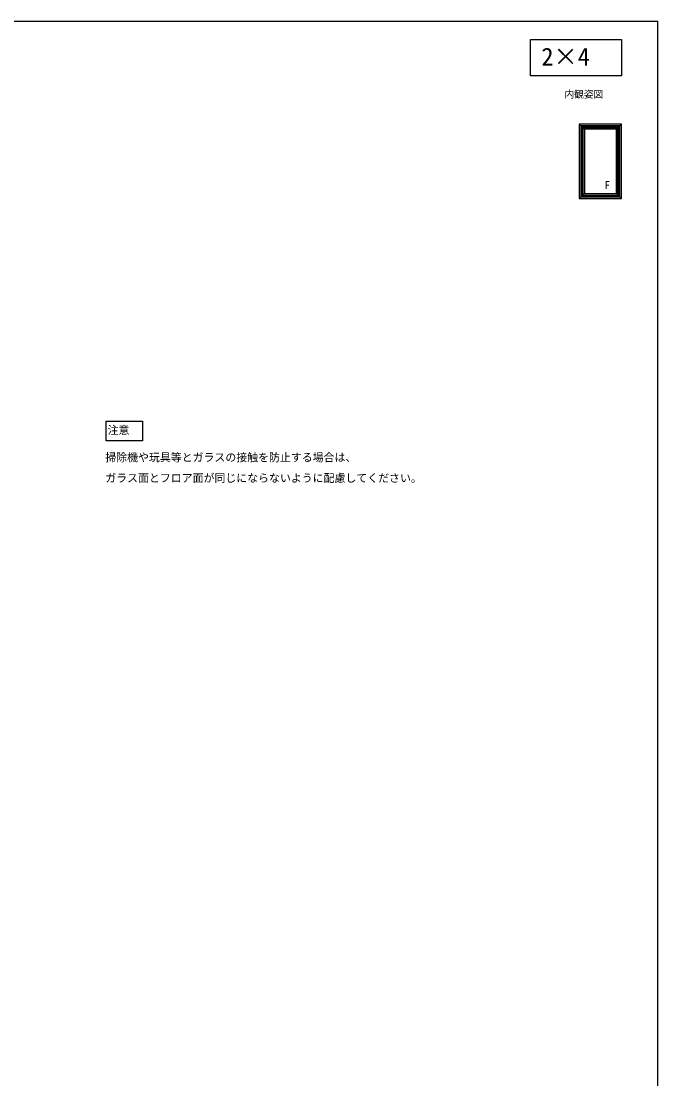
# Model space of a CAD drawing. Units: millimetres, scale not verified. Extents: x -525 to 525, y -783 to 779.
# Drawn here: x 0 to 525, y -125 to 747 of the extents above; entities that cross this region are included whole.
import ezdxf
from ezdxf.enums import TextEntityAlignment as Align

# ---------------------------------------------------------------- set-up
doc = ezdxf.new("R2010")
doc.units = ezdxf.units.MM
doc.header["$LTSCALE"] = 4
for name, color, linetype in [('0-1_USER1', 3, 'Continuous'), ('0-5_YKK_A1', 4, 'Continuous'), ('0-7_YKK_ZWAK', 7, 'Continuous')]:
    doc.layers.add(name, color=color, linetype=linetype)
doc.styles.add('ＭＳ ゴシック', font='')
doc.styles.get('ＭＳ ゴシック').set_extended_font_data('MS Gothic')

msp = doc.modelspace()

# ---------------------------------------------------------------- linework, layer by layer
at = {"layer": '0-1_USER1'}
for points in [[(420, 732.2), (495, 732.2), (495, 702.2), (420, 702.2)], [(70.128, 402.2), (70.128, 417.2), (100.128, 417.2), (100.128, 401.2), (70.128, 401.2)]]:
    msp.add_lwpolyline(points, close=True, dxfattribs=at)
at = {"layer": '0-5_YKK_A1'}
for p, q in [((460.2, 662.2), (464.4, 658)), ((495, 662.2), (490.8, 658)), ((460.2, 600.9), (464.4, 605.1)), ((495, 600.9), (490.8, 605.1))]:
    msp.add_line(p, q, dxfattribs=at)
for points in [[(460.2, 600.9), (495, 600.9), (495, 662.2), (460.2, 662.2)], [(461.6, 602.3), (493.6, 602.3), (493.6, 660.8), (461.6, 660.8)], [(462.04, 602.74), (493.16, 602.74), (493.16, 660.36), (462.04, 660.36)], [(492.94, 660.14), (462.26, 660.14), (462.26, 602.96), (492.94, 602.96)], [(462.975, 603.675), (492.225, 603.675), (492.225, 659.425), (462.975, 659.425)], [(492.1, 659.3), (463.1, 659.3), (463.1, 603.8), (492.1, 603.8)], [(464.4, 605.1), (490.8, 605.1), (490.8, 658), (464.4, 658)]]:
    msp.add_lwpolyline(points, close=True, dxfattribs=at)
at = {"layer": '0-7_YKK_ZWAK'}
msp.add_line((-525, 747.2), (525, 747.2), dxfattribs=at)
msp.add_lwpolyline([(-525, -782.8), (525, -782.8), (525, 747.2)], dxfattribs=at)

# ---------------------------------------------------------------- texts
at = {"layer": '0-1_USER1', "style": 'ＭＳ ゴシック'}
for s, height, p in [('2×4', 14.66, (429, 706.2)), ('内観姿図', 5.865, (448, 682.2)), ('注意', 6.598, (71.284, 404.615)), ('掃除機や玩具等とガラスの接触を防止する場合は、', 6.598, (69.386, 382.155)), ('ガラス面とフロア面が同じにならないように配慮してください。', 6.598, (69.386, 365.109))]:
    msp.add_text(s, height=height, dxfattribs=at).set_placement(p, align=Align.BOTTOM_LEFT)
at = {"layer": '0-5_YKK_A1', "style": 'ＭＳ ゴシック'}
msp.add_text('F', height=6.598, dxfattribs=at).set_placement((481.037, 606.7), align=Align.BOTTOM_LEFT)

doc.saveas('drawing.dxf')
